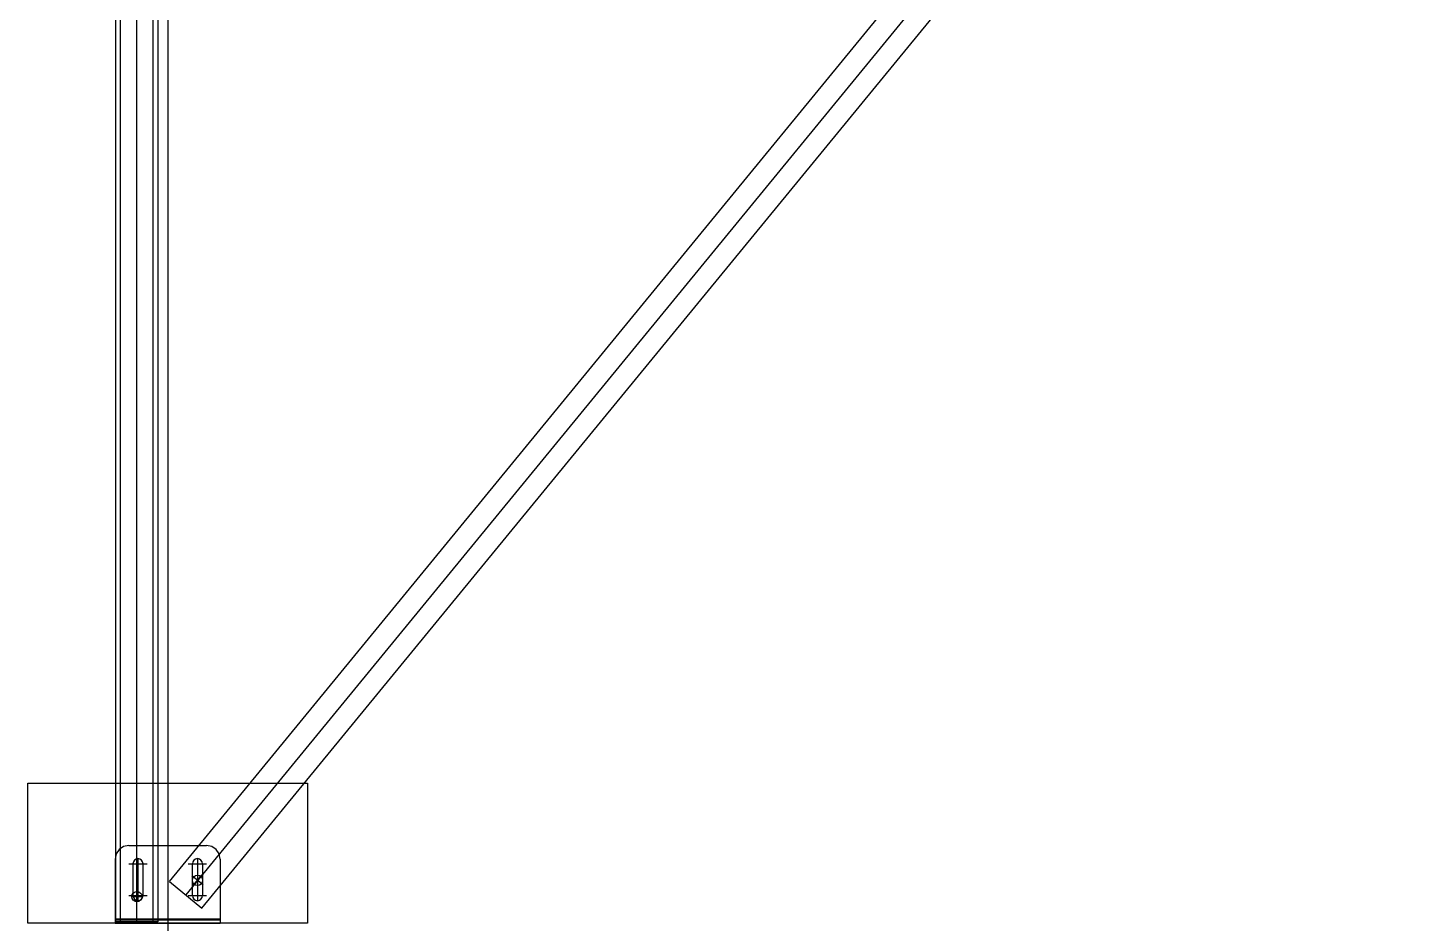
# Model space of a CAD drawing. Header units: millimetres. Extents: x -981 to 40050, y -7777 to 26000.
# Drawn here: x 13850 to 15349, y -6000 to -5040 of the extents above; entities that cross this region are included whole.
import ezdxf

# ---------------------------------------------------------------- set-up
doc = ezdxf.new("R2010")
doc.units = ezdxf.units.MM
doc.layers.add('SECTION', color=7, linetype='Continuous')

# ---------------------------------------------------------------- blocks, each defined once
blk = doc.blocks.new('TCR_PWA_TANK_ROOF_40X26_240_SIDE_SECTION')
for points in [[(-55.5, 1.3), (-55.5, 1997.7), (-10.5, 1997.7), (-10.5, 1.3), (-55.5, 1.3)], [(-50.5, 1.3), (-50.5, 1997.7)], [(-33, 1.3), (-33, 1997.7)], [(-15.5, 1.3), (-15.5, 1997.7)], [(1.9, 44.6), (1314.6, 1645.1)], [(1332, 1630.8), (19.3, 30.4)], [(36.7, 16.1), (1349.4, 1616.5)], [(0, 1194.1), (0, -1576)], [(0, 1192.7), (0, -1777.4)], [(-150, 0), (-150, 150)], [(-150, 150), (150, 150), (150, 0), (-150, 0), (-150, 150)], [(-41.7, 83.3), (-47.4, 82.2), (-52.1, 79), (-55.2, 74.4), (-56.4, 68.6)], [(-41.7, 83.3), (-47.4, 82.2), (-52.1, 79), (-55.2, 74.4), (-56.4, 68.6)], [(-41.7, 83.3), (41.7, 83.3)], [(-41.7, 83.3), (41.7, 83.3)], [(56.4, 68.6), (55.2, 74.4), (52.1, 79), (47.4, 82.2), (41.7, 83.3)], [(56.4, 68.6), (55.2, 74.4), (52.1, 79), (47.4, 82.2), (41.7, 83.3)], [(-56.4, 68.6), (-56.4, 0)], [(-56.4, 68.6), (-56.4, 0)], [(-41.7, 63.7), (-22.1, 63.7)], [(-41.7, 63.7), (-22.1, 63.7)], [(-26.5, 63.7), (-26.9, 65.8), (-28, 67.5), (-29.8, 68.7), (-31.9, 69.1), (-34, 68.7), (-35.7, 67.5), (-36.8, 65.8), (-37.3, 63.7)], [(-26.5, 63.7), (-26.9, 65.8), (-28, 67.5), (-29.8, 68.7), (-31.9, 69.1), (-34, 68.7), (-35.7, 67.5), (-36.8, 65.8), (-37.3, 63.7)], [(-37.3, 63.7), (-37.3, 29.4)], [(-37.3, 63.7), (-37.3, 29.4)], [(-31.9, 69.6), (-31.9, 23.5)], [(-31.9, 69.6), (-31.9, 23.5)], [(-26.5, 29.4), (-26.5, 63.7)], [(-26.5, 29.4), (-26.5, 63.7)], [(22.1, 63.7), (41.7, 63.7)], [(22.1, 63.7), (41.7, 63.7)], [(37.3, 63.7), (36.8, 65.8), (35.7, 67.5), (34, 68.7), (31.9, 69.1), (29.8, 68.7), (28, 67.5), (26.9, 65.8), (26.5, 63.7)], [(37.3, 63.7), (36.8, 65.8), (35.7, 67.5), (34, 68.7), (31.9, 69.1), (29.8, 68.7), (28, 67.5), (26.9, 65.8), (26.5, 63.7)], [(26.5, 29.4), (26.5, 63.7)], [(26.5, 29.4), (26.5, 63.7)], [(31.9, 69.6), (31.9, 23.5)], [(31.9, 69.6), (31.9, 23.5)], [(37.3, 63.7), (37.3, 29.4)], [(37.3, 63.7), (37.3, 29.4)], [(56.4, 68.6), (56.4, 0)], [(56.4, 68.6), (56.4, 0)], [(38, 40.9), (26, 50.8)], [(37.5, 45.8), (37.1, 43.7), (35.9, 41.9), (34.1, 40.8), (32, 40.3), (29.9, 40.8), (28.1, 41.9), (26.9, 43.7), (26.5, 45.8), (26.9, 48), (28.1, 49.7), (29.9, 50.9), (32, 51.3), (34.1, 50.9), (35.9, 49.7), (37.1, 48), (37.5, 45.8)], [(27, 39.8), (36.9, 51.8)], [(-27.5, 28.3), (-27.9, 26.2), (-29.1, 24.4), (-30.9, 23.3), (-33, 22.8), (-35.1, 23.3), (-36.9, 24.4), (-38.1, 26.2), (-38.5, 28.3), (-38.1, 30.5), (-36.9, 32.2), (-35.1, 33.4), (-33, 33.8), (-30.9, 33.4), (-29.1, 32.2), (-27.9, 30.5), (-27.5, 28.3)], [(-33, 22.3), (-33, 34.4)], [(1.9, 44.6), (36.7, 16.1)], [(-41.7, 29.4), (-22.1, 29.4)], [(-41.7, 29.4), (-22.1, 29.4)], [(-26.9, 28.3), (-39, 28.3)], [(-37.3, 29.4), (-36.8, 27.3), (-35.7, 25.6), (-34, 24.4), (-31.9, 24), (-29.8, 24.4), (-28, 25.6), (-26.9, 27.3), (-26.5, 29.4)], [(-37.3, 29.4), (-36.8, 27.3), (-35.7, 25.6), (-34, 24.4), (-31.9, 24), (-29.8, 24.4), (-28, 25.6), (-26.9, 27.3), (-26.5, 29.4)], [(22.1, 29.4), (41.7, 29.4)], [(22.1, 29.4), (41.7, 29.4)], [(26.5, 29.4), (26.9, 27.3), (28, 25.6), (29.8, 24.4), (31.9, 24), (34, 24.4), (35.7, 25.6), (36.8, 27.3), (37.3, 29.4)], [(26.5, 29.4), (26.9, 27.3), (28, 25.6), (29.8, 24.4), (31.9, 24), (34, 24.4), (35.7, 25.6), (36.8, 27.3), (37.3, 29.4)], [(150, 0), (-150, 0)], [(-56.4, 4.7), (56.4, 4.7)], [(-56.4, 4.7), (56.4, 4.7)], [(-56.4, 3.4), (56.4, 3.4)], [(-56.4, 3.4), (56.4, 3.4)], [(-56.4, 0), (56.4, 0)], [(-56.4, 0), (56.4, 0)]]:
    blk.add_lwpolyline(points)

msp = doc.modelspace()

# ---------------------------------------------------------------- block references
at = {"layer": 'SECTION'}
msp.add_blockref('TCR_PWA_TANK_ROOF_40X26_240_SIDE_SECTION', (14000, -6000), dxfattribs=at)

doc.saveas('drawing.dxf')
